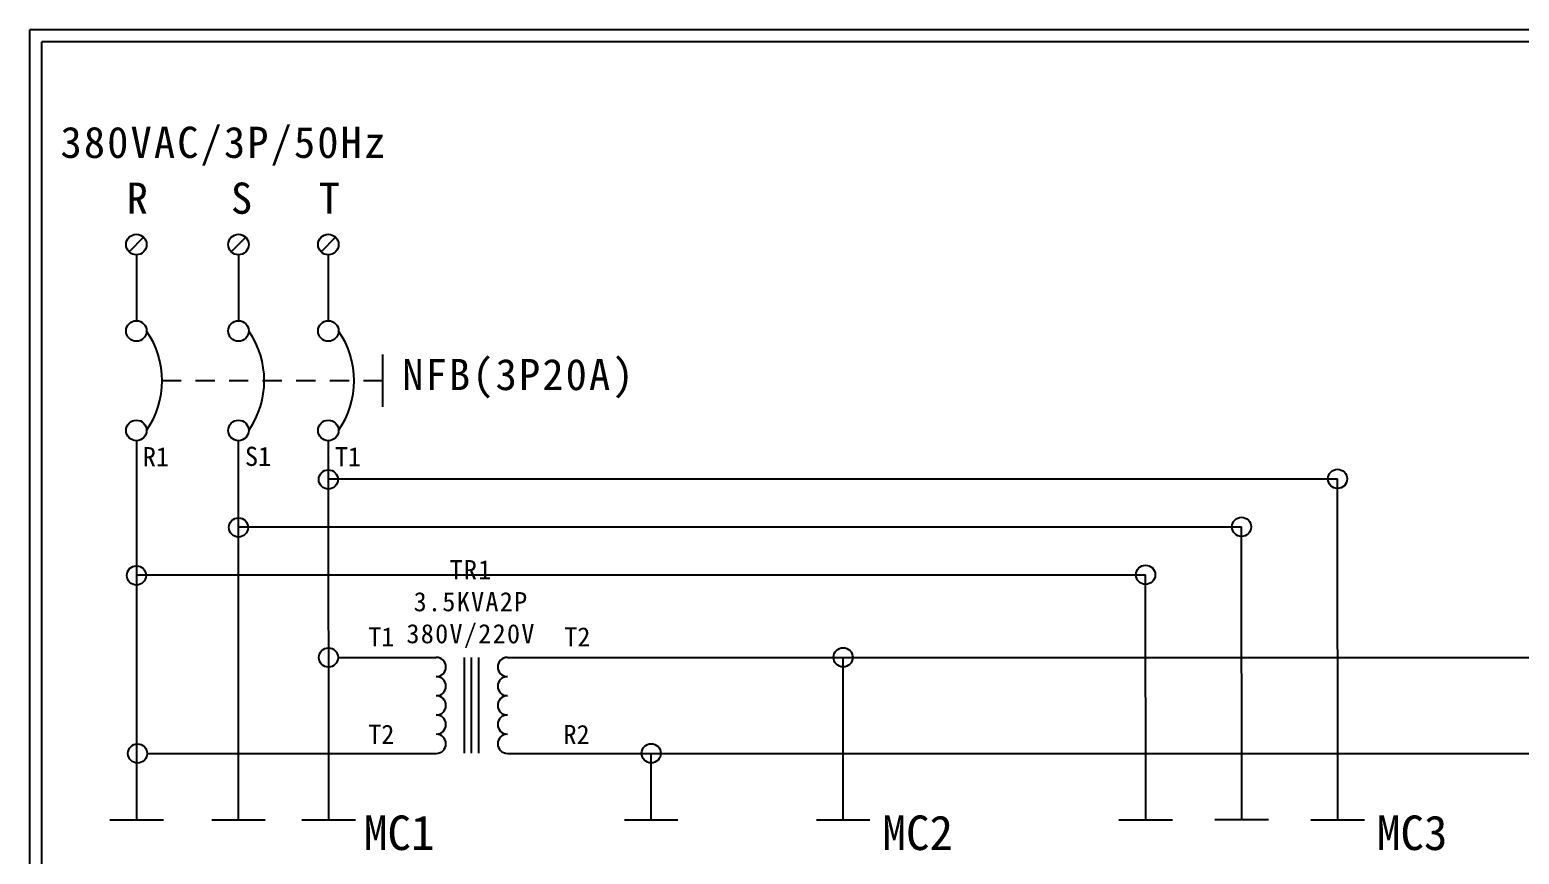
# Model space of a CAD drawing. Extents: x 10 to 297, y 3 to 207.
# Drawn here: x 10 to 165.2, y 121.1 to 207 of the extents above; entities that cross this region are included whole.
import ezdxf

# ---------------------------------------------------------------- set-up
doc = ezdxf.new("R2010")
doc.units = 0
doc.linetypes.add('HIDDEN9', pattern=[3.5, 2, -1.5])
doc.layers.get('0').update_dxf_attribs({"linetype": 'CONTINUOUS'})
doc.layers.add('圖框層', color=7, linetype='CONTINUOUS')
doc.layers.add('標尺寸層', color=3, linetype='CONTINUOUS')
doc.styles.add('STSL', font='KAIU.TTF')
doc.styles.add('標楷體', font='KAIU.TTF')

msp = doc.modelspace()

# ---------------------------------------------------------------- linework, layer by layer
for p, q in [((21.85, 185.35), (20.34, 183.83)), ((32.5, 185.35), (30.98, 183.83)), ((41.85, 185.35), (40.34, 183.83)), ((21.1, 164.1), (21.12, 124.67)), ((41.1, 164.1), (41.12, 124.67))]:
    msp.add_line(p, q)
at = {"color": 7, "linetype": 'HIDDEN9'}
msp.add_line((46.76, 170.41), (23.79, 170.41), dxfattribs=at)
for centre in [(21.1, 184.59), (31.74, 184.59), (41.1, 184.59), (21.1, 175.59), (31.74, 175.59), (41.1, 175.59), (21.1, 165.23), (31.74, 165.23), (41.1, 165.23)]:
    msp.add_circle(centre, 1.07)
at = {"color": 7}
for centre in [(14.74, 170.41), (25.38, 170.41), (34.74, 170.41)]:
    msp.add_arc(centre, 9.05, 325.1286, 34.8714, dxfattribs=at)
at = {"layer": '圖框層', "color": 7}
for p, q in [((297, 206.97), (10, 206.97)), ((10, 3), (10, 206.97)), ((295.75, 205.72), (11.25, 205.72)), ((11.25, 4.25), (11.25, 205.72))]:
    msp.add_line(p, q, dxfattribs=at)
at = {"layer": '標尺寸層', "color": 7}
for p, q in [((21.1, 183.52), (21.1, 176.66)), ((31.74, 183.52), (31.74, 176.66)), ((41.1, 183.52), (41.1, 176.66)), ((46.76, 173.14), (46.76, 167.68)), ((21.1, 164.16), (21.1, 164.1)), ((31.74, 164.16), (31.74, 164.1)), ((31.74, 124.67), (31.74, 164.16)), ((41.1, 164.16), (41.1, 164.1)), ((41.1, 160.18), (146.24, 160.18)), ((146.25, 124.67), (146.24, 160.18)), ((31.74, 155.18), (136.24, 155.18)), ((136.25, 124.67), (136.24, 155.18)), ((21.11, 150.18), (126.24, 150.18)), ((126.25, 124.67), (126.24, 150.18)), ((42.11, 141.57), (52.35, 141.58)), ((55.24, 141.58), (55.24, 131.61)), ((55.97, 141.58), (55.97, 131.61)), ((56.74, 141.58), (56.74, 131.61)), ((59.75, 141.58), (272.2, 141.58)), ((94.74, 124.67), (94.73, 141.59)), ((22.23, 131.57), (52.35, 131.58)), ((59.75, 131.58), (272.14, 131.58)), ((74.74, 124.67), (74.74, 131.59)), ((18.35, 124.67), (23.92, 124.67)), ((28.96, 124.67), (34.53, 124.67)), ((38.35, 124.67), (43.92, 124.67)), ((71.96, 124.67), (77.52, 124.67)), ((91.96, 124.67), (97.52, 124.67)), ((123.46, 124.67), (129.03, 124.67)), ((133.46, 124.68), (139.03, 124.68)), ((143.46, 124.67), (149.03, 124.67))]:
    msp.add_line(p, q, dxfattribs=at)
for centre in [(41.1, 160.12), (146.24, 160.18), (31.74, 155.12), (136.24, 155.18), (21.11, 150.12), (126.24, 150.19), (41.11, 141.57), (94.73, 141.59), (21.23, 131.57), (74.74, 131.59)]:
    msp.add_circle(centre, 1, dxfattribs=at)
for centre, start, end in [((52.35, 140.58), 270, 90), ((59.75, 140.58), 90, 270), ((52.35, 138.58), 270, 90), ((59.75, 138.58), 90, 270), ((52.35, 136.58), 270, 90), ((59.75, 136.58), 90, 270), ((52.35, 134.58), 270, 90), ((59.75, 134.58), 90, 270), ((52.35, 132.58), 270, 90), ((59.75, 132.58), 90, 270)]:
    msp.add_arc(centre, 1, start, end, dxfattribs=at)

# ---------------------------------------------------------------- texts
at = {"color": 0, "style": '標楷體'}
for s, insert, char_height, width, attachment_point in [('\\pt6.5;{\\T1.1;380VAC/3P/50Hz}', (13.2, 196.87), 3.25, 35.213, 1), ('\\pt6.5;{\\T1.1;R}', (20.1, 191.05), 3.25, 2, 1), ('\\pt6.5;{\\T1.1;S}', (30.96, 191.05), 3.25, 2, 1), ('\\pt6.5;{\\T1.1;T}', (40.1, 191.05), 3.25, 2, 1), ('\\pt6.5;{\\T1.1;NFB(3P20A)}', (60.96, 172.68), 3.25, 24.6072, 2), ('\\pt6.5;{\\T1.1;TR1\\P3.5KVA2P\\P380V/220V}', (55.97, 151.72), 2, 17.6312, 2)]:
    msp.add_mtext(s, dxfattribs=dict(at, insert=insert, char_height=char_height, width=width, attachment_point=attachment_point))
at = {"layer": '圖框層', "color": 4, "style": 'STSL'}
for s, height, p in [('R1', 2, (21.78, 161.49)), ('S1', 2, (32.42, 161.53)), ('T1', 2, (41.78, 161.49)), ('T1', 2, (45.26, 142.72)), ('T2', 2, (65.68, 142.72)), ('T2', 2, (45.26, 132.57)), ('R2', 2, (65.6, 132.55)), ('MC1', 3.6, (44.81, 121.51)), ('MC2', 3.6, (98.83, 121.51)), ('MC3', 3.6, (150.34, 121.51))]:
    msp.add_text(s, height=height, dxfattribs=at).set_placement(p)

doc.saveas('drawing.dxf')
